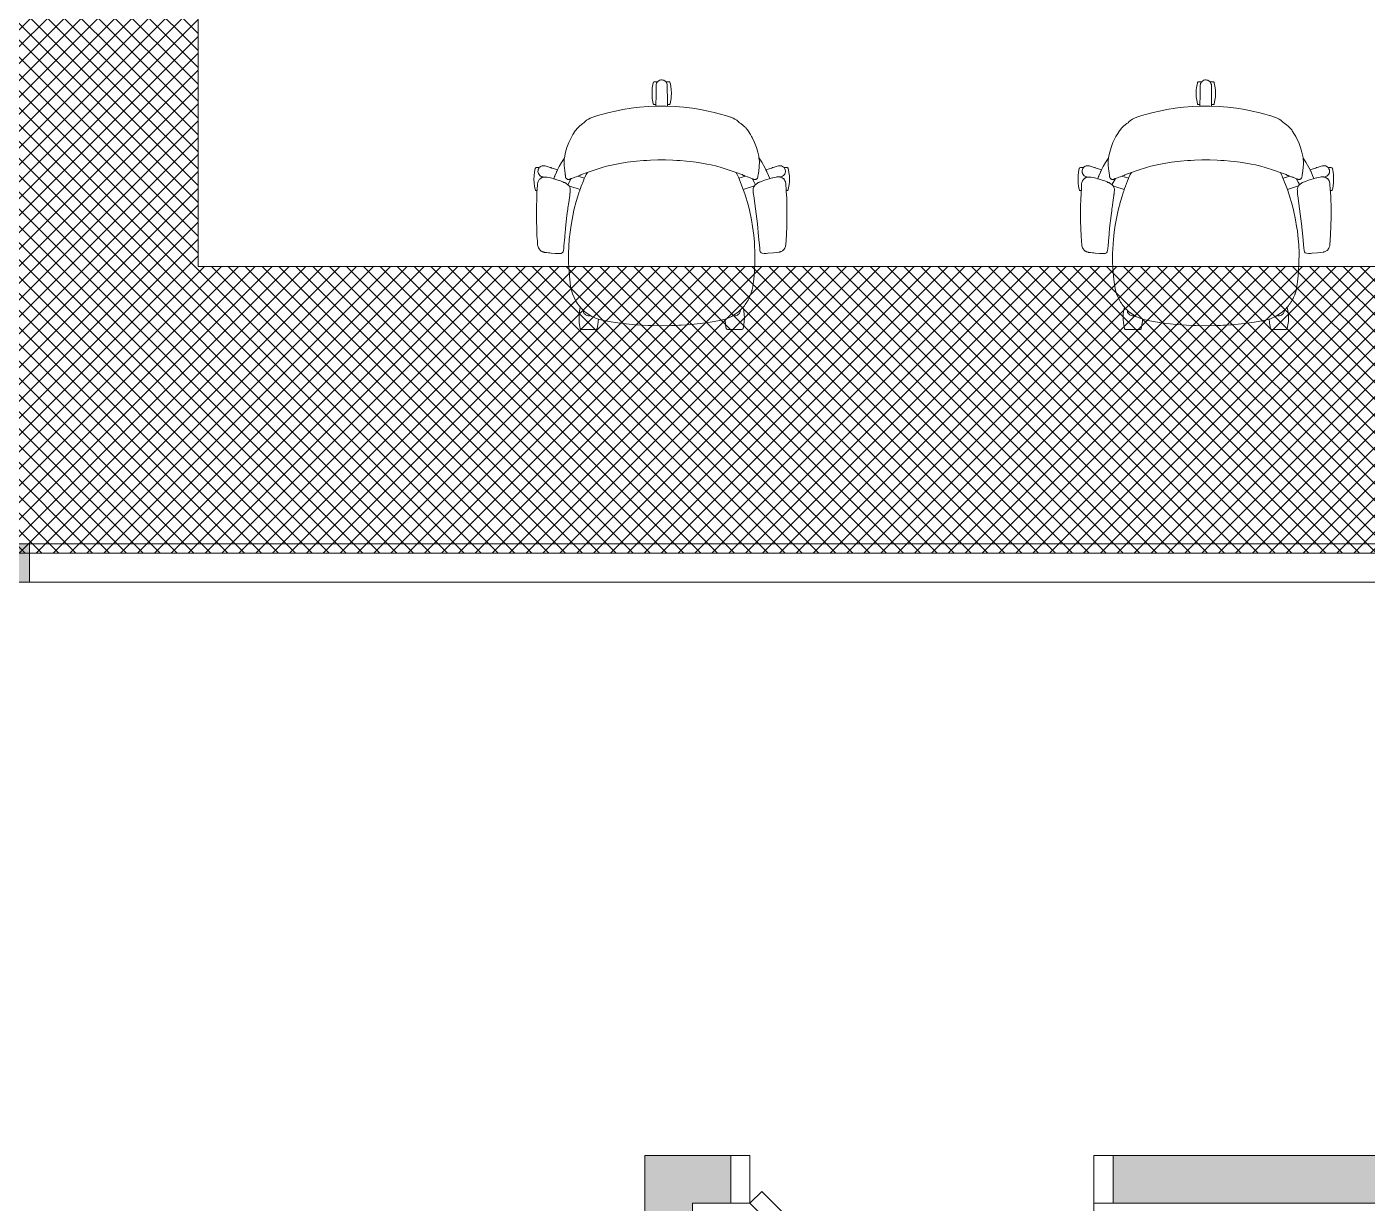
# Model space of a CAD drawing. Header units: inches. Extents: x -675 to 1187, y -924 to 1124.
# Drawn here: x -103.8 to 36.4, y 754.9 to 878 of the extents above; entities that cross this region are included whole.
import ezdxf

# ---------------------------------------------------------------- set-up
doc = ezdxf.new("R2010")
doc.units = ezdxf.units.IN
doc.header["$MEASUREMENT"] = 0
for name, color, linetype, lineweight in [('A-Door-E', 250, 'Continuous', 13), ('A-Flor-Case', 7, 'Continuous', 20), ('A-Flor-Case-hatch', 50, 'Continuous', 9), ('A-Furn-Chair', 250, 'Continuous', 13), ('A-WALL', 113, 'Continuous', 20), ('A-Wall-E', 50, 'Continuous', 9), ('Base_dwg', 8, 'Continuous', 9)]:
    doc.layers.add(name, color=color, linetype=linetype, lineweight=lineweight)

# ---------------------------------------------------------------- blocks, each defined once
blk = doc.blocks.new('Base_dwg__U291-727865-Level 1 Copy 1')
at = {"layer": 'A-Wall-E'}
blk.add_hatch(color=256, dxfattribs=at).paths.add_polyline_path([(0, 2), (0, -2), (12.34, -2), (14.84, -1.08), (14.84, 2)], flags=0)
at = {"layer": 'A-Wall-E', "flags": 128}
blk.add_lwpolyline([(17.34, -2), (42.06, -2), (42.06, 2), (14.84, 2), (0, 2), (0, -2), (12.34, -2)], dxfattribs=at)
blk = doc.blocks.new('Base_dwg__U318-727892-Level 1 Copy 1')
at = {"layer": 'A-Wall-E'}
blk.add_hatch(color=256, dxfattribs=at).paths.add_polyline_path([(348.06, 2.5), (5, 2.5), (0, -2.5), (41.12, -2.5), (41.12, 2.37), (348.06, 2.37)], flags=0)
blk.add_line((0, -2.5), (41.12, -2.5), dxfattribs=at)
at = {"layer": 'A-Wall-E', "flags": 128}
blk.add_lwpolyline([(348.06, 2.37), (348.06, 2.5), (5, 2.5)], dxfattribs=at)
blk = doc.blocks.new('Base_dwg__U319-727893-Level 1 Copy 1')
at = {"layer": 'A-Wall-E'}
for points in [[(2.5, -2.5), (6.5, -2.5), (6.5, 2.5), (-2.5, 2.5)], [(95.51, -2.5), (95.51, 2.38), (263.66, 2.38), (263.66, 2.5), (46.5, 2.5), (46.5, -2.5)]]:
    blk.add_hatch(color=256, dxfattribs=at).paths.add_polyline_path(points, flags=0)
at = {"layer": 'A-Wall-E', "flags": 128}
for points in [[(2.5, -2.5), (6.5, -2.5), (6.5, 2.5), (-2.5, 2.5)], [(458.07, 2.5), (263.66, 2.5), (46.5, 2.5), (46.5, -2.5), (95.51, -2.5)]]:
    blk.add_lwpolyline(points, dxfattribs=at)
blk = doc.blocks.new('Base_dwg__U414-727988-Level 1 Copy 1')
at = {"layer": 'A-Door-E', "flags": 128}
for points in [[(2, 5), (3.24, 3.76), (28.69, 29.22), (27.46, 30.46)], [(2, 0), (0, 0), (0, 5), (2, 5)], [(38, 0), (40, 0), (40, 5), (38, 5)]]:
    blk.add_lwpolyline(points, close=True, dxfattribs=at)
at = {"layer": 'A-Door-E', "color": 50, "lineweight": 9}
blk.add_arc((2, 5), 36, 0, 45, dxfattribs=at)
blk = doc.blocks.new('Base_dwg__U478-728052-Level 1 Copy 1')
at = {"layer": 'A-WALL', "color": 250, "lineweight": 13, "flags": 128}
blk.add_lwpolyline([(0, 2), (0, -2), (207.18, -2), (207.18, 2)], close=True, dxfattribs=at)
blk = doc.blocks.new('Base_dwg-531197-Level 1 Copy 1')
at = {"layer": 'A-Flor-Case-hatch'}
h = blk.add_hatch(dxfattribs=at)
h.set_pattern_fill('FP_3', color=256, style=0, pattern_type=2)
h.set_pattern_definition([(135, (1250.674, 1815.875), (-0.8838835, -0.8838835), []), (225, (1250.674, 1815.875), (0.8838835, -0.8838835), [])])
h.paths.add_polyline_path([(1104.41, 1746.92), (1104.41, 1776.92), (914.89, 1776.92), (914.89, 1881.87), (1121.16, 1881.87), (1121.16, 1911.87), (884.89, 1911.87), (884.89, 1746.92), (1004.32, 1746.92)], flags=0)
at = {"layer": 'A-Flor-Case', "flags": 128}
blk.add_lwpolyline([(1104.41, 1746.92), (1104.41, 1776.92), (914.89, 1776.92), (914.89, 1881.87), (1121.16, 1881.87), (1121.16, 1911.87), (884.89, 1911.87), (884.89, 1746.92)], close=True, dxfattribs=at)
at = {"layer": 'A-Furn-Chair'}
for p, q in [((953.94, 1786.11), (953.57, 1785.46)), ((955.32, 1786.15), (954.62, 1786.37)), ((954.85, 1786.45), (954.84, 1786.45)), ((1010.88, 1786.11), (1010.52, 1785.46)), ((1012.26, 1786.15), (1011.56, 1786.37)), ((1011.79, 1786.45), (1011.78, 1786.45))]:
    blk.add_line(p, q, dxfattribs=at)
at = {"layer": 'A-Furn-Chair', "flags": 128}
for points in [[(964.01, 1793.69), (964, 1794.86), (963.99, 1795.17), (963.99, 1795.31), (963.99, 1795.54), (963.99, 1795.63), (963.99, 1795.76), (963.99, 1795.86), (963.98, 1795.97), (963.94, 1796.08), (963.89, 1796.17), (963.82, 1796.27), (963.73, 1796.34), (963.7, 1796.36), (963.63, 1796.4), (963.52, 1796.43), (963.4, 1796.44), (963.31, 1796.44), (963.22, 1796.42), (963.2, 1796.41), (963.1, 1796.36), (963.07, 1796.34), (963.01, 1796.29), (962.94, 1796.22), (962.93, 1796.2), (962.87, 1796.1), (962.85, 1796.05), (962.83, 1795.99), (962.82, 1795.88), (962.82, 1795.86), (962.82, 1795.7), (962.82, 1795.44), (962.81, 1795.31), (962.81, 1795.17), (962.81, 1794.86), (962.79, 1793.78), (962.79, 1793.69), (962.01, 1793.66), (961.08, 1793.59), (960.19, 1793.47), (959.33, 1793.33), (958.56, 1793.18), (957.9, 1793.03), (957.24, 1792.86), (956.72, 1792.71), (956.2, 1792.55), (956.18, 1792.54), (955.93, 1792.44), (955.73, 1792.34), (955.54, 1792.22), (955.51, 1792.2), (955.39, 1792.09), (955.36, 1792.06), (955.26, 1791.94), (955.13, 1791.87), (954.84, 1791.65), (954.62, 1791.43), (954.36, 1791.11), (954.11, 1790.74), (953.99, 1790.53), (953.68, 1789.89), (953.49, 1789.36), (953.35, 1788.89), (953.26, 1788.5), (953.22, 1788.26), (953.2, 1788.24), (953.19, 1788.23), (952.92, 1787.81), (952.67, 1787.38), (952.49, 1787.03), (952.41, 1786.86), (952.39, 1786.83), (952.38, 1786.8), (952.22, 1786.41), (952.2, 1786.37), (952.18, 1786.32), (952.1, 1786.09)], [(962.79, 1793.85), (962.64, 1793.85), (962.59, 1793.86), (962.56, 1793.88), (962.54, 1793.9), (962.52, 1793.95), (962.45, 1794.31), (962.42, 1794.49), (962.41, 1794.68), (962.39, 1795.04), (962.41, 1795.41), (962.42, 1795.6), (962.45, 1795.78), (962.52, 1796.14), (962.54, 1796.19), (962.56, 1796.21), (962.59, 1796.23), (962.64, 1796.24), (962.96, 1796.24)], [(963.84, 1796.24), (964.16, 1796.24), (964.22, 1796.23), (964.24, 1796.21), (964.26, 1796.19), (964.29, 1796.14), (964.36, 1795.78), (964.4, 1795.41), (964.41, 1795.04), (964.4, 1794.67), (964.38, 1794.49), (964.36, 1794.31), (964.29, 1793.95), (964.26, 1793.9), (964.24, 1793.88), (964.22, 1793.86), (964.16, 1793.85), (964.01, 1793.85)], [(1020.95, 1793.69), (1020.94, 1794.86), (1020.93, 1795.17), (1020.93, 1795.31), (1020.93, 1795.54), (1020.93, 1795.63), (1020.93, 1795.76), (1020.93, 1795.86), (1020.92, 1795.97), (1020.88, 1796.08), (1020.83, 1796.17), (1020.76, 1796.27), (1020.67, 1796.34), (1020.64, 1796.36), (1020.57, 1796.4), (1020.46, 1796.43), (1020.34, 1796.44), (1020.25, 1796.44), (1020.16, 1796.42), (1020.15, 1796.41), (1020.04, 1796.36), (1020.01, 1796.34), (1019.95, 1796.29), (1019.88, 1796.22), (1019.87, 1796.2), (1019.81, 1796.1), (1019.79, 1796.05), (1019.77, 1795.99), (1019.76, 1795.88), (1019.76, 1795.86), (1019.76, 1795.7), (1019.76, 1795.44), (1019.75, 1795.31), (1019.75, 1795.17), (1019.75, 1794.86), (1019.73, 1793.78), (1019.73, 1793.69), (1018.95, 1793.66), (1018.02, 1793.59), (1017.13, 1793.47), (1016.27, 1793.33), (1015.5, 1793.18), (1014.84, 1793.03), (1014.18, 1792.86), (1013.66, 1792.71), (1013.14, 1792.55), (1013.12, 1792.54), (1012.87, 1792.44), (1012.67, 1792.34), (1012.48, 1792.22), (1012.45, 1792.2), (1012.33, 1792.09), (1012.3, 1792.06), (1012.2, 1791.94), (1012.07, 1791.87), (1011.78, 1791.65), (1011.56, 1791.43), (1011.3, 1791.11), (1011.05, 1790.74), (1010.93, 1790.53), (1010.62, 1789.89), (1010.43, 1789.36), (1010.29, 1788.89), (1010.2, 1788.5), (1010.16, 1788.26), (1010.14, 1788.24), (1010.13, 1788.23), (1009.86, 1787.81), (1009.61, 1787.38), (1009.43, 1787.03), (1009.35, 1786.86), (1009.33, 1786.83), (1009.32, 1786.8), (1009.16, 1786.41), (1009.14, 1786.37), (1009.12, 1786.32), (1009.04, 1786.09)], [(1019.73, 1793.85), (1019.58, 1793.85), (1019.53, 1793.86), (1019.5, 1793.88), (1019.48, 1793.9), (1019.46, 1793.95), (1019.39, 1794.31), (1019.36, 1794.49), (1019.35, 1794.68), (1019.33, 1795.04), (1019.35, 1795.41), (1019.36, 1795.6), (1019.39, 1795.78), (1019.46, 1796.14), (1019.48, 1796.19), (1019.5, 1796.21), (1019.53, 1796.23), (1019.58, 1796.24), (1019.9, 1796.24)], [(1020.78, 1796.24), (1021.1, 1796.24), (1021.16, 1796.23), (1021.18, 1796.21), (1021.2, 1796.19), (1021.23, 1796.14), (1021.3, 1795.78), (1021.34, 1795.41), (1021.35, 1795.04), (1021.34, 1794.67), (1021.32, 1794.49), (1021.3, 1794.31), (1021.23, 1793.95), (1021.2, 1793.9), (1021.18, 1793.88), (1021.16, 1793.86), (1021.1, 1793.85), (1020.95, 1793.85)], [(962.79, 1793.69), (962.95, 1793.7), (963.4, 1793.7), (963.86, 1793.7), (964.8, 1793.66), (965.72, 1793.59), (966.62, 1793.47), (967.47, 1793.33), (968.25, 1793.18), (968.9, 1793.03), (969.57, 1792.86), (970.08, 1792.71), (970.09, 1792.71), (970.6, 1792.55), (970.62, 1792.54), (970.87, 1792.44), (971.07, 1792.34), (971.27, 1792.22), (971.29, 1792.2), (971.41, 1792.09), (971.44, 1792.06), (971.55, 1791.94), (971.67, 1791.87), (971.88, 1791.72), (971.97, 1791.65), (972.09, 1791.53), (972.15, 1791.47), (972.21, 1791.41), (972.32, 1791.28), (972.38, 1791.2), (972.44, 1791.12), (972.45, 1791.11), (972.69, 1790.74), (972.81, 1790.53), (972.87, 1790.42), (973.12, 1789.89), (973.32, 1789.36), (973.45, 1788.89), (973.55, 1788.47), (973.58, 1788.26), (973.59, 1788.26), (973.6, 1788.24), (973.87, 1787.83), (974.19, 1787.28), (974.31, 1787.03), (974.63, 1787.13), (974.92, 1787.22), (974.93, 1787.23), (974.95, 1787.24), (975, 1787.26), (975.04, 1787.26), (975.06, 1787.26), (975.19, 1787.3), (975.28, 1787.33), (975.49, 1787.4), (975.61, 1787.44), (975.72, 1787.46), (975.83, 1787.46), (975.95, 1787.43), (976.05, 1787.38), (976.15, 1787.32), (976.21, 1787.26), (976.53, 1787.26), (976.58, 1787.24), (976.61, 1787.23), (976.63, 1787.21), (976.65, 1787.16), (976.72, 1786.8), (976.75, 1786.55), (976.76, 1786.42), (976.78, 1786.06), (976.76, 1785.69), (976.72, 1785.32), (976.65, 1784.96), (976.63, 1784.91), (976.61, 1784.89), (976.58, 1784.88), (976.53, 1784.87), (976.44, 1784.87)], [(1019.73, 1793.69), (1019.89, 1793.7), (1020.34, 1793.7), (1020.8, 1793.7), (1021.74, 1793.66), (1022.66, 1793.59), (1023.56, 1793.47), (1024.41, 1793.33), (1025.19, 1793.18), (1025.84, 1793.03), (1026.51, 1792.86), (1027.02, 1792.71), (1027.03, 1792.71), (1027.54, 1792.55), (1027.57, 1792.54), (1027.82, 1792.44), (1028.01, 1792.34), (1028.21, 1792.22), (1028.23, 1792.2), (1028.35, 1792.09), (1028.38, 1792.06), (1028.49, 1791.94), (1028.61, 1791.87), (1028.82, 1791.72), (1028.91, 1791.65), (1029.03, 1791.53), (1029.09, 1791.47), (1029.15, 1791.41), (1029.26, 1791.28), (1029.33, 1791.2), (1029.38, 1791.12), (1029.39, 1791.11), (1029.63, 1790.74), (1029.75, 1790.53), (1029.81, 1790.42), (1030.06, 1789.89), (1030.26, 1789.36), (1030.39, 1788.89), (1030.49, 1788.47), (1030.52, 1788.26), (1030.53, 1788.26), (1030.54, 1788.24), (1030.81, 1787.83), (1031.13, 1787.28), (1031.25, 1787.03), (1031.57, 1787.13), (1031.86, 1787.22), (1031.87, 1787.23), (1031.89, 1787.24), (1031.94, 1787.26), (1031.98, 1787.26), (1032.01, 1787.26), (1032.13, 1787.3), (1032.22, 1787.33), (1032.43, 1787.4), (1032.55, 1787.44), (1032.66, 1787.46), (1032.77, 1787.46), (1032.89, 1787.43), (1033, 1787.38), (1033.09, 1787.32), (1033.15, 1787.26), (1033.47, 1787.26), (1033.52, 1787.24), (1033.55, 1787.23), (1033.57, 1787.21), (1033.59, 1787.16), (1033.66, 1786.8), (1033.69, 1786.55), (1033.7, 1786.42), (1033.72, 1786.06), (1033.7, 1785.69), (1033.66, 1785.32), (1033.59, 1784.96), (1033.57, 1784.91), (1033.55, 1784.89), (1033.52, 1784.88), (1033.47, 1784.87), (1033.38, 1784.87)], [(952.49, 1787.03), (952.17, 1787.13), (951.89, 1787.22), (951.88, 1787.23), (951.85, 1787.24), (951.8, 1787.26), (951.77, 1787.26), (951.74, 1787.26), (951.61, 1787.3), (951.52, 1787.33), (951.44, 1787.36), (951.31, 1787.4), (951.22, 1787.43), (951.12, 1787.45), (951, 1787.46), (950.89, 1787.44), (950.81, 1787.41), (950.78, 1787.4), (950.68, 1787.33), (950.65, 1787.31), (950.59, 1787.26), (950.28, 1787.26), (950.22, 1787.24), (950.2, 1787.23), (950.18, 1787.21), (950.15, 1787.16), (950.08, 1786.8), (950.04, 1786.4), (950.03, 1786.06), (950.05, 1785.67), (950.08, 1785.32), (950.15, 1784.96), (950.18, 1784.91), (950.2, 1784.89), (950.22, 1784.88), (950.28, 1784.87), (950.37, 1784.87)], [(950.59, 1787.26), (950.55, 1787.2), (950.53, 1787.16), (950.48, 1787.07), (950.48, 1787.05), (950.46, 1786.97), (950.45, 1786.86), (950.47, 1786.74), (950.48, 1786.71), (950.5, 1786.63), (950.56, 1786.53), (950.64, 1786.44), (950.68, 1786.41), (950.73, 1786.37), (950.83, 1786.32), (950.86, 1786.32), (950.95, 1786.29), (951.01, 1786.27), (951.04, 1786.26)], [(954.44, 1786.3), (954.3, 1786.25), (954.16, 1786.19), (954.07, 1786.16), (954, 1786.13), (953.93, 1786.11), (953.89, 1786.09), (953.85, 1786.07), (953.84, 1786.07), (953.81, 1786.06), (953.8, 1786.05), (953.78, 1786.04), (953.77, 1786.04), (953.75, 1786.03), (953.73, 1786.03), (953.71, 1786.02), (953.71, 1786.02), (953.69, 1786.02), (953.68, 1786.02), (953.67, 1786.02), (953.67, 1786.02), (953.66, 1786.02), (953.66, 1786.02), (953.65, 1786.02), (953.65, 1786.02), (953.64, 1786.02), (953.59, 1786.02), (953.55, 1786.03), (953.52, 1786.04), (953.48, 1786.06), (953.46, 1786.07), (953.43, 1786.11), (953.39, 1786.15), (953.38, 1786.16), (953.35, 1786.25), (953.34, 1786.29), (953.34, 1786.31), (953.33, 1786.38), (953.32, 1786.46), (953.31, 1786.5), (953.29, 1786.67), (953.25, 1786.93), (953.2, 1787.48), (953.19, 1787.7), (953.18, 1787.77), (953.18, 1787.85), (953.18, 1787.87), (953.19, 1787.9), (953.2, 1788.13), (953.21, 1788.18), (953.22, 1788.26)], [(971.48, 1786.15), (972.18, 1786.37), (972.08, 1786.4), (972.08, 1786.41), (972.08, 1786.41), (972.07, 1786.41), (972.05, 1786.42), (972.03, 1786.42), (972, 1786.44), (971.99, 1786.44), (971.98, 1786.44), (971.95, 1786.45), (971.91, 1786.47), (971.89, 1786.48), (971.86, 1786.5), (971.81, 1786.53), (971.8, 1786.54), (971.8, 1786.54), (971.19, 1786.76), (970.47, 1787.01), (969.63, 1787.28), (969.16, 1787.4), (968.59, 1787.54), (968.14, 1787.63), (967.59, 1787.74), (967.01, 1787.83), (966.38, 1787.91), (965.99, 1787.95), (965.32, 1788), (964.97, 1788.02), (964.58, 1788.04), (963.81, 1788.06), (963, 1788.06), (962.22, 1788.04), (961.85, 1788.02), (961.49, 1788), (960.76, 1787.94), (960.43, 1787.91), (959.79, 1787.83), (959.21, 1787.74), (958.66, 1787.63), (958.14, 1787.52), (957.64, 1787.4), (957.18, 1787.28), (956.33, 1787.01), (955.61, 1786.76), (955, 1786.54), (954.94, 1786.5), (954.92, 1786.48), (954.89, 1786.47), (954.85, 1786.45), (954.81, 1786.44), (954.81, 1786.44), (954.72, 1786.4), (954.62, 1786.37), (954.44, 1786.3), (954.46, 1786.31)], [(973.58, 1788.26), (973.6, 1788.15), (973.62, 1787.87), (973.62, 1787.84), (973.62, 1787.82), (973.62, 1787.77), (973.62, 1787.73), (973.62, 1787.69), (973.61, 1787.58), (973.59, 1787.32), (973.55, 1786.93), (973.52, 1786.67), (973.49, 1786.5), (973.47, 1786.36), (973.46, 1786.29), (973.45, 1786.25), (973.41, 1786.15), (973.36, 1786.09), (973.33, 1786.06), (973.28, 1786.04), (973.25, 1786.03), (973.16, 1786.02), (973.16, 1786.02), (973.15, 1786.02), (973.15, 1786.02), (973.14, 1786.02), (973.14, 1786.02), (973.14, 1786.02), (973.13, 1786.02), (973.13, 1786.02), (973.13, 1786.02), (973.12, 1786.02), (973.12, 1786.02), (973.12, 1786.02), (973.12, 1786.02), (973.12, 1786.02), (973.1, 1786.02), (973.1, 1786.02), (973.06, 1786.03), (973.05, 1786.03), (973.03, 1786.04), (973.01, 1786.05), (973, 1786.05), (972.99, 1786.06), (972.97, 1786.06), (972.97, 1786.07), (972.95, 1786.07), (972.92, 1786.09), (972.81, 1786.13), (972.74, 1786.16), (972.65, 1786.19), (972.56, 1786.23), (972.5, 1786.25), (972.37, 1786.3), (972.34, 1786.31), (972.18, 1786.37)], [(976.21, 1787.26), (976.24, 1787.21), (976.29, 1787.14), (976.33, 1787.04), (976.35, 1786.94), (976.35, 1786.9), (976.35, 1786.83), (976.33, 1786.71), (976.29, 1786.6), (976.27, 1786.57), (976.22, 1786.5), (976.14, 1786.42), (976.04, 1786.36), (975.95, 1786.32), (975.8, 1786.27)], [(1009.43, 1787.03), (1009.11, 1787.13), (1008.83, 1787.22), (1008.82, 1787.23), (1008.79, 1787.24), (1008.74, 1787.26), (1008.71, 1787.26), (1008.68, 1787.26), (1008.55, 1787.3), (1008.46, 1787.33), (1008.38, 1787.36), (1008.25, 1787.4), (1008.16, 1787.43), (1008.06, 1787.45), (1007.94, 1787.46), (1007.83, 1787.44), (1007.75, 1787.41), (1007.72, 1787.4), (1007.62, 1787.33), (1007.59, 1787.31), (1007.53, 1787.26), (1007.22, 1787.26), (1007.16, 1787.24), (1007.14, 1787.23), (1007.12, 1787.21), (1007.1, 1787.16), (1007.03, 1786.8), (1006.98, 1786.4), (1006.97, 1786.06), (1006.99, 1785.67), (1007.03, 1785.32), (1007.1, 1784.96), (1007.12, 1784.91), (1007.14, 1784.89), (1007.16, 1784.88), (1007.22, 1784.87), (1007.31, 1784.87)], [(1007.53, 1787.26), (1007.49, 1787.2), (1007.47, 1787.16), (1007.42, 1787.07), (1007.42, 1787.05), (1007.4, 1786.97), (1007.39, 1786.86), (1007.41, 1786.74), (1007.42, 1786.71), (1007.44, 1786.63), (1007.5, 1786.53), (1007.58, 1786.44), (1007.62, 1786.41), (1007.68, 1786.37), (1007.77, 1786.32), (1007.8, 1786.32), (1007.89, 1786.29), (1007.95, 1786.27), (1007.98, 1786.26)], [(1011.38, 1786.3), (1011.24, 1786.25), (1011.1, 1786.19), (1011.01, 1786.16), (1010.94, 1786.13), (1010.87, 1786.11), (1010.83, 1786.09), (1010.79, 1786.07), (1010.78, 1786.07), (1010.75, 1786.06), (1010.74, 1786.05), (1010.72, 1786.04), (1010.71, 1786.04), (1010.69, 1786.03), (1010.67, 1786.03), (1010.65, 1786.02), (1010.65, 1786.02), (1010.63, 1786.02), (1010.62, 1786.02), (1010.61, 1786.02), (1010.61, 1786.02), (1010.6, 1786.02), (1010.6, 1786.02), (1010.59, 1786.02), (1010.59, 1786.02), (1010.58, 1786.02), (1010.53, 1786.02), (1010.49, 1786.03), (1010.46, 1786.04), (1010.42, 1786.06), (1010.4, 1786.07), (1010.37, 1786.11), (1010.33, 1786.15), (1010.32, 1786.16), (1010.29, 1786.25), (1010.28, 1786.29), (1010.28, 1786.31), (1010.27, 1786.38), (1010.26, 1786.46), (1010.25, 1786.5), (1010.23, 1786.67), (1010.2, 1786.93), (1010.14, 1787.48), (1010.13, 1787.7), (1010.12, 1787.77), (1010.13, 1787.85), (1010.12, 1787.87), (1010.13, 1787.9), (1010.14, 1788.13), (1010.15, 1788.18), (1010.16, 1788.26)], [(1011.4, 1786.31), (1011.38, 1786.3), (1011.56, 1786.37), (1011.66, 1786.4), (1011.75, 1786.44), (1011.75, 1786.44), (1011.79, 1786.45), (1011.83, 1786.47), (1011.86, 1786.48), (1011.88, 1786.5), (1011.94, 1786.54), (1012.55, 1786.76), (1013.27, 1787.01), (1014.12, 1787.28), (1014.58, 1787.4), (1015.08, 1787.52), (1015.6, 1787.63), (1016.15, 1787.74), (1016.74, 1787.83), (1017.37, 1787.91), (1017.7, 1787.94), (1018.43, 1788), (1018.79, 1788.02), (1019.16, 1788.04), (1019.94, 1788.06), (1020.75, 1788.06), (1021.52, 1788.04), (1021.91, 1788.02), (1022.26, 1788), (1022.93, 1787.95), (1023.32, 1787.91), (1023.95, 1787.83), (1024.53, 1787.74), (1025.08, 1787.63), (1025.53, 1787.54), (1026.1, 1787.4), (1026.57, 1787.28), (1027.41, 1787.01), (1028.13, 1786.76), (1028.74, 1786.54), (1028.74, 1786.54), (1028.75, 1786.53), (1028.8, 1786.5), (1028.83, 1786.48), (1028.86, 1786.47), (1028.89, 1786.45), (1028.92, 1786.44), (1028.93, 1786.44), (1028.94, 1786.44), (1028.97, 1786.42), (1028.99, 1786.42), (1029.01, 1786.41), (1029.02, 1786.41), (1029.02, 1786.41), (1029.03, 1786.4), (1029.12, 1786.37), (1028.42, 1786.15)], [(1030.52, 1788.26), (1030.54, 1788.15), (1030.56, 1787.87), (1030.56, 1787.84), (1030.56, 1787.82), (1030.56, 1787.77), (1030.56, 1787.73), (1030.56, 1787.69), (1030.55, 1787.58), (1030.53, 1787.32), (1030.49, 1786.93), (1030.46, 1786.67), (1030.43, 1786.5), (1030.41, 1786.36), (1030.4, 1786.29), (1030.39, 1786.25), (1030.36, 1786.15), (1030.3, 1786.09), (1030.27, 1786.06), (1030.22, 1786.04), (1030.19, 1786.03), (1030.1, 1786.02), (1030.1, 1786.02), (1030.09, 1786.02), (1030.09, 1786.02), (1030.09, 1786.02), (1030.08, 1786.02), (1030.08, 1786.02), (1030.07, 1786.02), (1030.07, 1786.02), (1030.07, 1786.02), (1030.06, 1786.02), (1030.06, 1786.02), (1030.06, 1786.02), (1030.06, 1786.02), (1030.06, 1786.02), (1030.04, 1786.02), (1030.04, 1786.02), (1030, 1786.03), (1030, 1786.03), (1029.97, 1786.04), (1029.95, 1786.05), (1029.94, 1786.05), (1029.93, 1786.06), (1029.91, 1786.06), (1029.91, 1786.07), (1029.9, 1786.07), (1029.86, 1786.09), (1029.75, 1786.13), (1029.68, 1786.16), (1029.59, 1786.19), (1029.5, 1786.23), (1029.44, 1786.25), (1029.31, 1786.3), (1029.28, 1786.31), (1029.12, 1786.37)], [(1033.15, 1787.26), (1033.18, 1787.21), (1033.23, 1787.14), (1033.27, 1787.04), (1033.29, 1786.94), (1033.29, 1786.9), (1033.29, 1786.83), (1033.27, 1786.71), (1033.23, 1786.6), (1033.21, 1786.57), (1033.16, 1786.5), (1033.08, 1786.42), (1032.99, 1786.36), (1032.89, 1786.32), (1032.74, 1786.27)], [(955.63, 1786.77), (955.63, 1786.76), (955.62, 1786.76), (955.49, 1786.54), (955.48, 1786.51), (955.36, 1786.25), (955.3, 1786.11), (955.21, 1785.88), (954.99, 1785.32), (954.89, 1785.06), (954.81, 1784.81), (954.78, 1784.74), (954.71, 1784.53), (954.67, 1784.38), (954.46, 1783.7), (954.22, 1782.8), (953.92, 1781.24), (953.81, 1780.51), (953.72, 1779.72), (953.65, 1778.26), (953.65, 1777.32), (953.7, 1776.37), (953.77, 1775.55), (953.87, 1774.82), (953.95, 1774.44), (954.06, 1774.06), (954.23, 1773.65), (954.43, 1773.27), (954.49, 1773.17), (954.57, 1773.06), (954.65, 1772.94), (954.76, 1772.79), (954.82, 1772.73), (955, 1772.52), (955.11, 1772.4), (955.19, 1772.34), (955.25, 1772.28), (955.28, 1772.25), (955.36, 1772.17), (955.72, 1771.91), (956.09, 1771.68), (956.49, 1771.49), (956.9, 1771.35), (957.33, 1771.25), (958.33, 1771.08), (959.34, 1770.95), (960.35, 1770.84), (960.79, 1770.81), (960.79, 1770.81), (960.86, 1770.81), (961.37, 1770.77), (962.02, 1770.74), (962.08, 1770.74), (962.38, 1770.72), (963.4, 1770.71), (964.42, 1770.72), (964.93, 1770.75), (965.22, 1770.76), (965.44, 1770.77), (965.98, 1770.81), (966.09, 1770.82), (966.45, 1770.84), (967.46, 1770.95), (968.47, 1771.08), (969.47, 1771.25), (969.91, 1771.35), (970.18, 1771.44), (970.32, 1771.49), (970.71, 1771.68), (971.09, 1771.91), (971.44, 1772.17), (971.76, 1772.47)], [(971.92, 1772.65), (972.05, 1772.81), (972.14, 1772.93), (972.22, 1773.03), (972.31, 1773.17), (972.36, 1773.25), (972.45, 1773.4), (972.53, 1773.55), (972.57, 1773.65), (972.71, 1773.96), (972.73, 1774.03), (972.74, 1774.06), (972.81, 1774.26), (972.84, 1774.38), (972.85, 1774.39), (972.85, 1774.4), (972.86, 1774.43), (972.87, 1774.49), (972.91, 1774.66), (972.93, 1774.79), (972.93, 1774.79), (972.93, 1774.82), (973.04, 1775.59), (973.11, 1776.38), (973.15, 1777.3), (973.16, 1778.31), (973.12, 1779.23), (973.1, 1779.47), (973.03, 1780.18), (972.98, 1780.63), (972.91, 1781.11), (972.8, 1781.78), (972.76, 1781.96), (972.58, 1782.79), (972.47, 1783.25), (972.34, 1783.7), (972.24, 1784.05), (972.09, 1784.53), (971.94, 1784.96), (971.44, 1786.25), (971.31, 1786.54), (971.17, 1786.77)], [(973.11, 1785.36), (973.15, 1785.4), (973.15, 1785.41), (973.41, 1785.63), (973.43, 1785.64), (973.45, 1785.66), (973.51, 1785.69), (973.53, 1785.7), (973.55, 1785.7), (973.61, 1785.73), (973.73, 1785.78), (973.83, 1785.82), (974.15, 1785.94), (974.15, 1785.94), (974.65, 1786.1), (974.85, 1786.15), (974.99, 1786.18), (975.02, 1786.19), (975.38, 1786.26), (975.46, 1786.28), (975.57, 1786.29), (975.62, 1786.29), (975.63, 1786.29), (975.66, 1786.29), (975.75, 1786.28), (975.79, 1786.27), (975.93, 1786.23), (975.95, 1786.22), (976.01, 1786.19), (976.04, 1786.17), (976.08, 1786.15), (976.13, 1786.11), (976.17, 1786.07), (976.24, 1785.98), (976.3, 1785.88), (976.34, 1785.8), (976.36, 1785.73), (976.38, 1785.65), (976.39, 1785.57), (976.43, 1784.92), (976.44, 1784.76), (976.48, 1784.09), (976.51, 1783.05), (976.51, 1782.1), (976.49, 1781.15), (976.45, 1780.22), (976.38, 1779.17), (976.37, 1779.06), (976.35, 1778.99), (976.32, 1778.92), (976.27, 1778.82), (976.22, 1778.74), (976.16, 1778.67), (976.09, 1778.6), (976.03, 1778.55), (975.97, 1778.51), (975.88, 1778.47), (975.84, 1778.45), (975.77, 1778.43), (975.72, 1778.42), (975.67, 1778.41), (975.38, 1778.37), (975.1, 1778.34), (974.54, 1778.3), (974.49, 1778.29), (974.35, 1778.28), (974.24, 1778.28), (974.14, 1778.28), (973.93, 1778.29), (973.81, 1778.35), (973.81, 1778.35), (973.73, 1778.45), (973.72, 1778.46), (973.68, 1778.59), (973.68, 1778.62), (973.66, 1778.83), (973.54, 1780.06), (973.41, 1781.39), (973.22, 1782.96), (973.04, 1784.3), (973.01, 1784.45), (972.98, 1784.7), (972.97, 1784.88), (972.97, 1785.02), (972.98, 1785.09), (973.02, 1785.2), (973.07, 1785.29), (973.1, 1785.35), (973.11, 1785.36), (971.94, 1784.96)], [(972.86, 1786.11), (973.08, 1785.75), (973.22, 1785.47)], [(974.31, 1787.03), (974.4, 1786.85), (974.42, 1786.81), (974.58, 1786.43), (974.7, 1786.11)], [(1012.57, 1786.77), (1012.57, 1786.76), (1012.56, 1786.76), (1012.44, 1786.54), (1012.42, 1786.51), (1012.3, 1786.25), (1012.24, 1786.11), (1012.15, 1785.88), (1011.93, 1785.32), (1011.83, 1785.06), (1011.75, 1784.81), (1011.72, 1784.74), (1011.65, 1784.53), (1011.61, 1784.38), (1011.4, 1783.7), (1011.16, 1782.8), (1010.86, 1781.24), (1010.75, 1780.51), (1010.67, 1779.72), (1010.59, 1778.26), (1010.59, 1777.32), (1010.64, 1776.37), (1010.72, 1775.55), (1010.81, 1774.82), (1010.89, 1774.44), (1011, 1774.06), (1011.17, 1773.65), (1011.37, 1773.27), (1011.43, 1773.17), (1011.51, 1773.06), (1011.59, 1772.94), (1011.7, 1772.79), (1011.76, 1772.73), (1011.94, 1772.52), (1012.05, 1772.4), (1012.13, 1772.34), (1012.19, 1772.28), (1012.22, 1772.25), (1012.3, 1772.17), (1012.66, 1771.91), (1013.03, 1771.68), (1013.43, 1771.49), (1013.85, 1771.35), (1014.27, 1771.25), (1015.27, 1771.08), (1016.28, 1770.95), (1017.29, 1770.84), (1017.73, 1770.81), (1017.73, 1770.81), (1017.8, 1770.81), (1018.31, 1770.77), (1018.96, 1770.74), (1019.02, 1770.74), (1019.33, 1770.72), (1020.34, 1770.71), (1021.36, 1770.72), (1021.87, 1770.75), (1022.17, 1770.76), (1022.38, 1770.77), (1022.92, 1770.81), (1023.03, 1770.82), (1023.39, 1770.84), (1024.4, 1770.95), (1025.41, 1771.08), (1026.41, 1771.25), (1026.85, 1771.35), (1027.12, 1771.44), (1027.26, 1771.49), (1027.65, 1771.68), (1028.03, 1771.91), (1028.38, 1772.17), (1028.7, 1772.47)], [(1028.86, 1772.65), (1029, 1772.81), (1029.08, 1772.93), (1029.16, 1773.03), (1029.25, 1773.17), (1029.3, 1773.25), (1029.39, 1773.4), (1029.47, 1773.55), (1029.52, 1773.65), (1029.65, 1773.96), (1029.67, 1774.03), (1029.68, 1774.06), (1029.75, 1774.26), (1029.78, 1774.38), (1029.79, 1774.39), (1029.79, 1774.4), (1029.8, 1774.43), (1029.81, 1774.49), (1029.85, 1774.66), (1029.87, 1774.79), (1029.87, 1774.79), (1029.88, 1774.82), (1029.98, 1775.59), (1030.05, 1776.38), (1030.09, 1777.3), (1030.1, 1778.31), (1030.06, 1779.23), (1030.04, 1779.47), (1029.97, 1780.18), (1029.92, 1780.63), (1029.85, 1781.11), (1029.74, 1781.78), (1029.7, 1781.96), (1029.52, 1782.79), (1029.41, 1783.25), (1029.28, 1783.7), (1029.18, 1784.05), (1029.03, 1784.53), (1028.88, 1784.96), (1028.38, 1786.25), (1028.25, 1786.54), (1028.11, 1786.77)], [(1030.05, 1785.36), (1030.09, 1785.4), (1030.09, 1785.41), (1030.35, 1785.63), (1030.37, 1785.64), (1030.39, 1785.66), (1030.45, 1785.69), (1030.47, 1785.7), (1030.49, 1785.7), (1030.55, 1785.73), (1030.67, 1785.78), (1030.77, 1785.82), (1031.09, 1785.94), (1031.09, 1785.94), (1031.59, 1786.1), (1031.79, 1786.15), (1031.93, 1786.18), (1031.96, 1786.19), (1032.32, 1786.26), (1032.4, 1786.28), (1032.51, 1786.29), (1032.56, 1786.29), (1032.57, 1786.29), (1032.61, 1786.29), (1032.69, 1786.28), (1032.73, 1786.27), (1032.87, 1786.23), (1032.89, 1786.22), (1032.95, 1786.19), (1032.98, 1786.17), (1033.02, 1786.15), (1033.07, 1786.11), (1033.11, 1786.07), (1033.19, 1785.98), (1033.24, 1785.88), (1033.28, 1785.8), (1033.3, 1785.73), (1033.32, 1785.65), (1033.33, 1785.57), (1033.37, 1784.92), (1033.38, 1784.76), (1033.42, 1784.09), (1033.45, 1783.05), (1033.45, 1782.1), (1033.43, 1781.15), (1033.4, 1780.22), (1033.32, 1779.17), (1033.31, 1779.06), (1033.29, 1778.99), (1033.26, 1778.92), (1033.21, 1778.82), (1033.16, 1778.74), (1033.1, 1778.67), (1033.03, 1778.6), (1032.97, 1778.55), (1032.91, 1778.51), (1032.82, 1778.47), (1032.78, 1778.45), (1032.71, 1778.43), (1032.66, 1778.42), (1032.61, 1778.41), (1032.32, 1778.37), (1032.04, 1778.34), (1031.48, 1778.3), (1031.43, 1778.29), (1031.29, 1778.28), (1031.18, 1778.28), (1031.08, 1778.28), (1030.88, 1778.29), (1030.75, 1778.35), (1030.75, 1778.35), (1030.67, 1778.45), (1030.66, 1778.46), (1030.62, 1778.59), (1030.62, 1778.62), (1030.6, 1778.83), (1030.48, 1780.06), (1030.35, 1781.39), (1030.16, 1782.96), (1029.98, 1784.3), (1029.95, 1784.45), (1029.93, 1784.7), (1029.92, 1784.88), (1029.91, 1785.02), (1029.92, 1785.09), (1029.96, 1785.2), (1030.01, 1785.29), (1030.04, 1785.35), (1030.05, 1785.36), (1028.88, 1784.96)], [(1029.81, 1786.11), (1030.02, 1785.75), (1030.17, 1785.47)], [(1031.25, 1787.03), (1031.34, 1786.85), (1031.36, 1786.81), (1031.52, 1786.43), (1031.64, 1786.11)], [(953.67, 1785.37), (953.88, 1785.29), (954.86, 1784.96)], [(1010.61, 1785.37), (1010.82, 1785.29), (1011.8, 1784.96)], [(954.89, 1772.65), (954.88, 1772.62), (954.8, 1772.22), (954.76, 1771.87), (954.76, 1771.74), (954.75, 1771.53), (954.76, 1771.34), (954.78, 1771.04), (954.81, 1770.79), (954.88, 1770.43), (954.9, 1770.38), (954.92, 1770.36), (954.95, 1770.34), (955, 1770.33), (956.52, 1770.33), (956.58, 1770.34), (956.6, 1770.36), (956.62, 1770.38), (956.64, 1770.43), (956.71, 1770.8), (956.76, 1771.16), (956.77, 1771.39)], [(955.18, 1772.35), (955.18, 1772.29), (955.18, 1772.24), (955.21, 1772.14), (955.22, 1772.11), (955.26, 1772.03), (955.3, 1771.97), (955.33, 1771.94), (955.41, 1771.87), (955.42, 1771.86), (955.49, 1771.82), (955.58, 1771.78), (955.6, 1771.78), (955.71, 1771.75), (955.74, 1771.75), (955.83, 1771.76), (955.91, 1771.77), (955.93, 1771.78)], [(971.76, 1772.47), (971.92, 1772.65), (971.93, 1772.62), (972, 1772.26), (972.04, 1771.9), (972.05, 1771.53), (972.05, 1771.53), (972.04, 1771.16), (972, 1770.79), (971.93, 1770.43), (971.9, 1770.38), (971.88, 1770.36), (971.86, 1770.34), (971.8, 1770.33), (970.28, 1770.33), (970.23, 1770.34), (970.2, 1770.36), (970.18, 1770.38), (970.16, 1770.43), (970.09, 1770.79), (970.06, 1770.99), (970.05, 1771.16), (970.04, 1771.3), (970.04, 1771.39)], [(970.88, 1771.78), (970.95, 1771.76), (971.02, 1771.75), (971.12, 1771.76), (971.19, 1771.77), (971.32, 1771.82), (971.39, 1771.87), (971.46, 1771.93), (971.5, 1771.98), (971.54, 1772.03), (971.58, 1772.11), (971.6, 1772.18), (971.62, 1772.24), (971.63, 1772.29), (971.63, 1772.35)], [(1011.83, 1772.65), (1011.82, 1772.62), (1011.74, 1772.22), (1011.71, 1771.87), (1011.7, 1771.74), (1011.69, 1771.53), (1011.7, 1771.34), (1011.72, 1771.04), (1011.75, 1770.79), (1011.82, 1770.43), (1011.84, 1770.38), (1011.86, 1770.36), (1011.89, 1770.34), (1011.94, 1770.33), (1013.46, 1770.33), (1013.52, 1770.34), (1013.54, 1770.36), (1013.56, 1770.38), (1013.58, 1770.43), (1013.65, 1770.8), (1013.7, 1771.16), (1013.71, 1771.39)], [(1012.12, 1772.35), (1012.12, 1772.29), (1012.13, 1772.24), (1012.15, 1772.14), (1012.16, 1772.11), (1012.2, 1772.03), (1012.24, 1771.97), (1012.27, 1771.94), (1012.35, 1771.87), (1012.36, 1771.86), (1012.43, 1771.82), (1012.52, 1771.78), (1012.54, 1771.78), (1012.65, 1771.75), (1012.68, 1771.75), (1012.77, 1771.76), (1012.85, 1771.77), (1012.87, 1771.78)], [(1028.7, 1772.47), (1028.86, 1772.65), (1028.87, 1772.62), (1028.94, 1772.26), (1028.98, 1771.9), (1028.99, 1771.53), (1028.99, 1771.53), (1028.98, 1771.16), (1028.94, 1770.79), (1028.87, 1770.43), (1028.84, 1770.38), (1028.82, 1770.36), (1028.8, 1770.34), (1028.75, 1770.33), (1027.22, 1770.33), (1027.17, 1770.34), (1027.14, 1770.36), (1027.12, 1770.38), (1027.1, 1770.43), (1027.03, 1770.79), (1027, 1770.99), (1026.99, 1771.16), (1026.98, 1771.3), (1026.98, 1771.39)], [(1027.82, 1771.78), (1027.89, 1771.76), (1027.96, 1771.75), (1028.06, 1771.76), (1028.13, 1771.77), (1028.26, 1771.82), (1028.33, 1771.87), (1028.4, 1771.93), (1028.45, 1771.98), (1028.48, 1772.03), (1028.52, 1772.11), (1028.55, 1772.18), (1028.56, 1772.24), (1028.57, 1772.29), (1028.57, 1772.35)]]:
    blk.add_lwpolyline(points, dxfattribs=at)
for points in [[(953.59, 1785.45), (953.62, 1785.42), (953.66, 1785.38), (953.7, 1785.34), (953.74, 1785.28), (953.78, 1785.19), (953.81, 1785.1), (953.83, 1785.03), (953.83, 1785.01), (953.83, 1784.93), (953.83, 1784.86), (953.82, 1784.72), (953.82, 1784.69), (953.81, 1784.66), (953.81, 1784.64), (953.81, 1784.62), (953.81, 1784.6), (953.8, 1784.57), (953.8, 1784.54), (953.8, 1784.53), (953.8, 1784.49), (953.79, 1784.44), (953.78, 1784.35), (953.67, 1783.6), (953.59, 1783.04), (953.58, 1782.97), (953.56, 1782.84), (953.55, 1782.73), (953.49, 1782.26), (953.34, 1780.92), (953.29, 1780.35), (953.28, 1780.24), (953.25, 1779.98), (953.17, 1779.06), (953.15, 1778.81), (953.13, 1778.6), (953.08, 1778.43), (953, 1778.34), (952.87, 1778.28), (952.66, 1778.26), (952.57, 1778.26), (952.45, 1778.27), (952.32, 1778.27), (952.26, 1778.28), (951.83, 1778.32), (951.68, 1778.33), (951.55, 1778.34), (951.33, 1778.37), (951.14, 1778.39), (951.09, 1778.4), (951.04, 1778.41), (950.98, 1778.43), (950.93, 1778.45), (950.89, 1778.47), (950.83, 1778.5), (950.81, 1778.51), (950.78, 1778.53), (950.74, 1778.56), (950.72, 1778.58), (950.69, 1778.6), (950.68, 1778.62), (950.64, 1778.66), (950.6, 1778.71), (950.56, 1778.77), (950.5, 1778.87), (950.46, 1778.97), (950.43, 1779.07), (950.42, 1779.15), (950.39, 1779.57), (950.35, 1780.11), (950.32, 1780.84), (950.3, 1781.71), (950.29, 1782.41), (950.3, 1783.27), (950.32, 1783.89), (950.35, 1784.56), (950.38, 1785.11), (950.4, 1785.36), (950.41, 1785.56), (950.44, 1785.71), (950.47, 1785.79), (950.5, 1785.87), (950.59, 1786), (950.63, 1786.05), (950.67, 1786.09), (950.73, 1786.14), (950.79, 1786.17), (950.85, 1786.21), (950.93, 1786.23), (951.01, 1786.26), (951.03, 1786.26), (951.08, 1786.26), (951.15, 1786.27), (951.18, 1786.27), (951.24, 1786.27), (951.32, 1786.26), (951.42, 1786.25), (951.62, 1786.21), (951.75, 1786.18), (951.91, 1786.14), (952.07, 1786.1), (952.12, 1786.09), (952.23, 1786.06), (952.24, 1786.06), (952.33, 1786.03), (952.65, 1785.92), (952.66, 1785.92), (952.82, 1785.86), (952.96, 1785.81), (953.07, 1785.76), (953.16, 1785.72), (953.25, 1785.69), (953.3, 1785.67), (953.32, 1785.66), (953.35, 1785.64), (953.38, 1785.63), (953.39, 1785.61)], [(1010.53, 1785.45), (1010.56, 1785.42), (1010.6, 1785.38), (1010.64, 1785.34), (1010.68, 1785.28), (1010.72, 1785.19), (1010.75, 1785.1), (1010.77, 1785.03), (1010.77, 1785.01), (1010.77, 1784.93), (1010.77, 1784.86), (1010.76, 1784.72), (1010.76, 1784.69), (1010.76, 1784.66), (1010.75, 1784.64), (1010.75, 1784.62), (1010.75, 1784.6), (1010.75, 1784.57), (1010.74, 1784.54), (1010.74, 1784.53), (1010.74, 1784.49), (1010.73, 1784.44), (1010.72, 1784.35), (1010.61, 1783.6), (1010.53, 1783.04), (1010.52, 1782.97), (1010.51, 1782.84), (1010.49, 1782.73), (1010.43, 1782.26), (1010.28, 1780.92), (1010.23, 1780.35), (1010.22, 1780.24), (1010.19, 1779.98), (1010.11, 1779.06), (1010.09, 1778.81), (1010.07, 1778.6), (1010.02, 1778.43), (1009.94, 1778.34), (1009.81, 1778.28), (1009.6, 1778.26), (1009.51, 1778.26), (1009.39, 1778.27), (1009.26, 1778.27), (1009.2, 1778.28), (1008.77, 1778.32), (1008.62, 1778.33), (1008.49, 1778.34), (1008.27, 1778.37), (1008.08, 1778.39), (1008.03, 1778.4), (1007.98, 1778.41), (1007.92, 1778.43), (1007.87, 1778.45), (1007.83, 1778.47), (1007.77, 1778.5), (1007.75, 1778.51), (1007.72, 1778.53), (1007.69, 1778.56), (1007.66, 1778.58), (1007.64, 1778.6), (1007.62, 1778.62), (1007.58, 1778.66), (1007.54, 1778.71), (1007.5, 1778.77), (1007.44, 1778.87), (1007.4, 1778.97), (1007.37, 1779.07), (1007.36, 1779.15), (1007.33, 1779.57), (1007.3, 1780.11), (1007.26, 1780.84), (1007.24, 1781.71), (1007.23, 1782.41), (1007.24, 1783.27), (1007.26, 1783.89), (1007.29, 1784.56), (1007.32, 1785.11), (1007.34, 1785.36), (1007.35, 1785.56), (1007.38, 1785.71), (1007.41, 1785.79), (1007.44, 1785.87), (1007.53, 1786), (1007.57, 1786.05), (1007.61, 1786.09), (1007.67, 1786.14), (1007.73, 1786.17), (1007.79, 1786.21), (1007.87, 1786.23), (1007.95, 1786.26), (1007.97, 1786.26), (1008.02, 1786.26), (1008.09, 1786.27), (1008.12, 1786.27), (1008.18, 1786.27), (1008.26, 1786.26), (1008.36, 1786.25), (1008.56, 1786.21), (1008.69, 1786.18), (1008.85, 1786.14), (1009.01, 1786.1), (1009.06, 1786.09), (1009.17, 1786.06), (1009.18, 1786.06), (1009.27, 1786.03), (1009.59, 1785.92), (1009.6, 1785.92), (1009.77, 1785.86), (1009.9, 1785.81), (1010.01, 1785.76), (1010.1, 1785.72), (1010.19, 1785.69), (1010.24, 1785.67), (1010.26, 1785.66), (1010.29, 1785.64), (1010.32, 1785.63), (1010.34, 1785.61)]]:
    blk.add_lwpolyline(points, close=True, dxfattribs=at)
for name, p, rotation in [('Base_dwg__U291-727865-Level 1 Copy 1', (897.23, 1745.87), 180), ('Base_dwg__U318-727892-Level 1 Copy 1', (964.13, 1683.87), 270)]:
    blk.add_blockref(name, p, dxfattribs=dict(rotation=rotation))
for name, p in [('Base_dwg__U478-728052-Level 1 Copy 1', (897.23, 1745.87)), ('Base_dwg__U319-727893-Level 1 Copy 1', (964.13, 1681.37))]:
    blk.add_blockref(name, p)
at = {"extrusion": (0, 0, -1), "zscale": -1, "rotation": 180}
blk.add_blockref('Base_dwg__U414-727988-Level 1 Copy 1', (-970.63, 1683.87), dxfattribs=at)

msp = doc.modelspace()

# ---------------------------------------------------------------- block references
at = {"layer": 'Base_dwg', "color": 7, "lineweight": 20}
msp.add_blockref('Base_dwg-531197-Level 1 Copy 1', (-1000.79, -923.95), dxfattribs=at)

doc.saveas('drawing.dxf')
